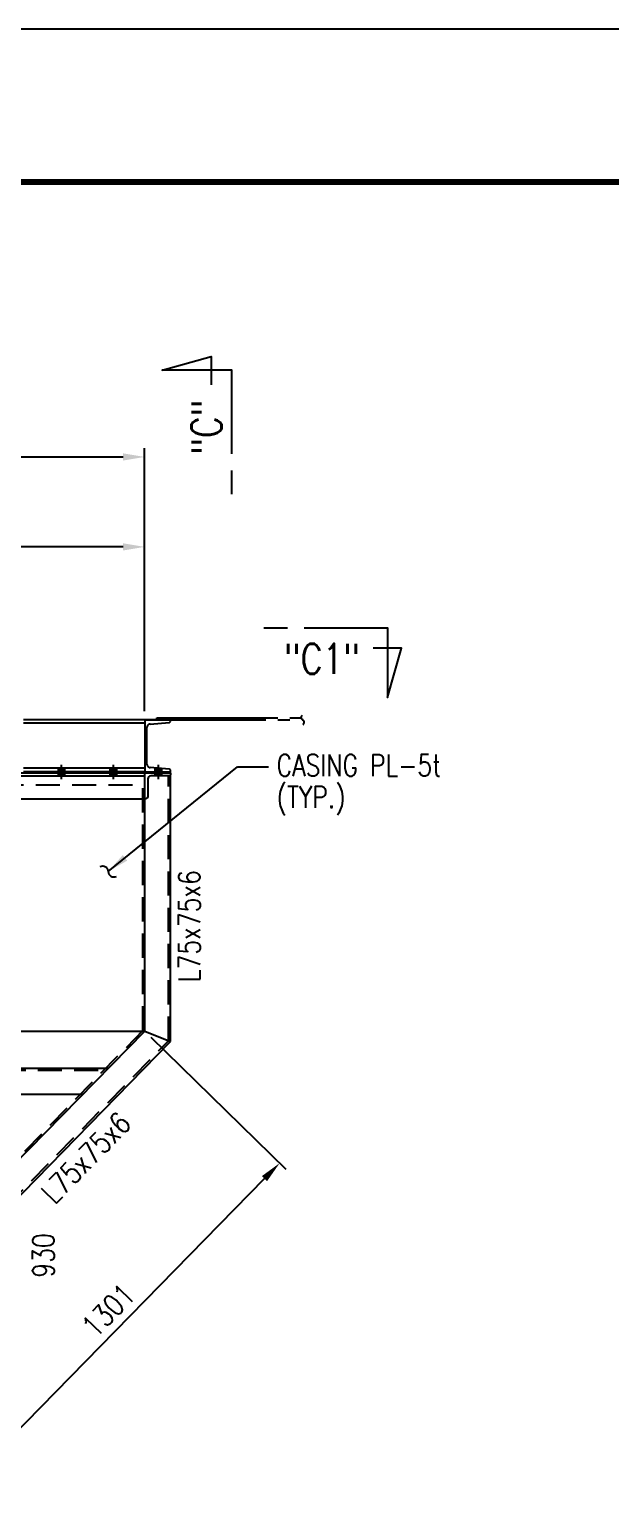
# Model space of a CAD drawing. Header units: millimetres. Extents: x 0 to 134087, y -49114 to 20834.
# Drawn here: x 52365 to 54046, y -38235 to -34008 of the extents above; entities that cross this region are included whole.
import ezdxf
from ezdxf.enums import TextEntityAlignment as Align

# ---------------------------------------------------------------- set-up
doc = ezdxf.new("R2010")
doc.units = ezdxf.units.MM
doc.header["$LTSCALE"] = 35
for name, pattern in [('JNK-CENTER', [34, 30, -1.5, 1, -1.5]), ('JNK-HIDDEN', [3, 2, -1]), ('JNK-PHANTOM', [15, 10, -1, 1, -1, 1, -1])]:
    doc.linetypes.add(name, pattern=pattern)
for name, color, linetype in [('CEN-R', 1, 'JNK-CENTER'), ('CON-C', 4, 'Continuous'), ('CON-G', 3, 'Continuous'), ('CON-W', 7, 'Continuous'), ('CON-Y', 2, 'Continuous'), ('Dim-W', 7, 'Continuous'), ('HID-Y', 2, 'JNK-HIDDEN'), ('PHA-M', 6, 'JNK-PHANTOM'), ('STL-OBJT', 7, 'Continuous'), ('TXTT-C', 4, 'Continuous')]:
    doc.layers.add(name, color=color, linetype=linetype)
doc.styles.add('SIMPLEX', font='simplex.shx', dxfattribs={"width": 0.8})
doc.dimstyles.new('DIM25', dxfattribs={"dimscale": 25, "dimtxt": 2.5, "dimasz": 2.5, "dimexe": 1, "dimexo": 1, "dimgap": 1, "dimtad": 1, "dimdec": 1, "dimdsep": 46, "dimtxsty": 'SIMPLEX', "dimcen": 0, "dimclrt": 2, "dimazin": 2, "dimtfac": 1, "dimtdec": 1, "dimtix": 1, "dimtmove": 2, "dimatfit": 0, "dimfxl": 0.18, "dimtolj": 1, "dimtzin": 0, "dimarcsym": 0})

# ---------------------------------------------------------------- blocks, each defined once
blk = doc.blocks.new('TITLE')
at = {"color": 7}
blk.add_line((841, 594.85), (0, 594.85), dxfattribs=at)
at = {"color": 7, "const_width": 0.707}
blk.add_lwpolyline([(823.32, 577.17), (27.94, 577.17)], dxfattribs=at)
blk = doc.blocks.new('SECMARK2')
at = {"layer": 'TXTT-C'}
blk.add_line((0, 0), (-2.72, 0), dxfattribs=at)
blk.add_lwpolyline([(-4.67, 0), (-14.32, 0), (-14.32, 8.05), (-15.93, 2.38), (-12.63, 2.38)], dxfattribs=at)
at = {"layer": 'TXTT-C', "style": 'SIMPLEX', "width": 1.17}
blk.add_attdef('TAG', text='', height=3.5, dxfattribs=at).set_placement((-7.82, 1.36), align=Align.CENTER)
blk = doc.blocks.new('*D2602')
at = {"layer": 'DEFPOINTS', "color": 0, "transparency": 16777216}
for p in [(52698.9, -35245), (49968.9, -36005.2), (52698.9, -36005.2)]:
    blk.add_point(p, dxfattribs=at)
at = {"layer": 'Dim-W', "color": 0, "lineweight": -2, "transparency": 16777216}
for p, q in [((49968.9, -35980.2), (49968.9, -35220)), ((50031.4, -35245), (52636.4, -35245)), ((52698.9, -35980.2), (52698.9, -35220))]:
    blk.add_line(p, q, dxfattribs=at)
at = {"layer": 'Dim-W', "color": 0, "transparency": 16777216}
for points in [[(50031.4, -35234.6), (50031.4, -35255.4), (49968.9, -35245)], [(52636.4, -35234.6), (52636.4, -35255.4), (52698.9, -35245)]]:
    blk.add_solid(points, dxfattribs=at)
at = {"layer": 'Dim-W', "color": 2, "transparency": 16777216, "insert": (51333.9, -35188.7), "char_height": 62.5, "attachment_point": 5, "style": 'SIMPLEX', "bg_fill": 3, "box_fill_scale": 1.1, "bg_fill_color": 256, "bg_fill_true_color": 13158600, "bg_fill_transparency": 0}
blk.add_mtext('\\A1;2730', dxfattribs=at)
blk = doc.blocks.new('*D2603')
at = {"layer": 'DEFPOINTS', "color": 0, "transparency": 16777216}
for p in [(52698.9, -36905.2), (53089.2, -37287.1), (51788.9, -37835.2)]:
    blk.add_point(p, dxfattribs=at)
at = {"layer": 'Dim-W', "color": 0, "lineweight": -2, "transparency": 16777216}
for p, q in [((52716.8, -36922.7), (53107.1, -37304.6)), ((52222.9, -38172.4), (53045.5, -37331.8)), ((51806.8, -37852.7), (52197.1, -38234.6))]:
    blk.add_line(p, q, dxfattribs=at)
at = {"layer": 'Dim-W', "color": 0, "transparency": 16777216}
for points in [[(53038, -37324.5), (53052.9, -37339.1), (53089.2, -37287.1)], [(52215.4, -38165.1), (52230.3, -38179.7), (52179.2, -38217.1)]]:
    blk.add_solid(points, dxfattribs=at)
at = {"layer": 'Dim-W', "color": 2, "transparency": 16777216, "insert": (52594, -37712.8), "char_height": 62.5, "attachment_point": 5, "rotation": 45.6228, "style": 'SIMPLEX', "bg_fill": 3, "box_fill_scale": 1.1, "bg_fill_color": 256, "bg_fill_true_color": 13158600, "bg_fill_transparency": 0}
blk.add_mtext('\\A1;1301', dxfattribs=at)
blk = doc.blocks.new('*D2610')
at = {"layer": 'DEFPOINTS', "color": 0, "transparency": 16777216}
for p in [(51798.9, -35505.1), (52698.9, -36005.2), (51798.9, -36167.2)]:
    blk.add_point(p, dxfattribs=at)
at = {"layer": 'Dim-W', "color": 0, "lineweight": -2, "transparency": 16777216}
for p, q in [((51798.9, -36142.2), (51798.9, -35480.1)), ((52698.9, -35980.2), (52698.9, -35480.1)), ((52636.4, -35505.1), (51861.4, -35505.1))]:
    blk.add_line(p, q, dxfattribs=at)
at = {"layer": 'Dim-W', "color": 0, "transparency": 16777216}
for points in [[(51861.4, -35494.7), (51861.4, -35515.5), (51798.9, -35505.1)], [(52636.4, -35494.7), (52636.4, -35515.5), (52698.9, -35505.1)]]:
    blk.add_solid(points, dxfattribs=at)
at = {"layer": 'Dim-W', "color": 2, "transparency": 16777216, "insert": (52248.9, -35448.8), "char_height": 62.5, "attachment_point": 5, "style": 'SIMPLEX', "bg_fill": 3, "box_fill_scale": 1.1, "bg_fill_color": 256, "bg_fill_true_color": 13158600, "bg_fill_transparency": 0}
blk.add_mtext('\\A1;900', dxfattribs=at)

msp = doc.modelspace()

# ---------------------------------------------------------------- hatches: boundary and pattern name
at = {"layer": 'Dim-W'}
h = msp.add_hatch(color=256, dxfattribs=at)
h.paths.add_polyline_path([(52458.9443, -36155.2481), (52458.9443, -36145.2481), (52468.4443, -36145.2481), (52468.4443, -36155.2481)])
h.paths.add_polyline_path([(52458.9443, -36155.2481), (52449.4443, -36155.2481), (52449.4443, -36145.2481), (52458.9443, -36145.2481)])
h.paths.add_polyline_path([(52458.9443, -36158.2481), (52468.4443, -36158.2481), (52468.4443, -36167.2481), (52458.9443, -36167.2481)])
h.paths.add_polyline_path([(52449.4443, -36167.2481), (52449.4443, -36158.2481), (52458.9443, -36158.2481), (52458.9443, -36167.2481)])
h = msp.add_hatch(color=256, dxfattribs=at)
h.paths.add_polyline_path([(52608.9443, -36155.2481), (52608.9443, -36145.2481), (52618.4443, -36145.2481), (52618.4443, -36155.2481)])
h.paths.add_polyline_path([(52608.9443, -36155.2481), (52599.4443, -36155.2481), (52599.4443, -36145.2481), (52608.9443, -36145.2481)])
h.paths.add_polyline_path([(52608.9443, -36158.2481), (52618.4443, -36158.2481), (52618.4443, -36167.2481), (52608.9443, -36167.2481)])
h.paths.add_polyline_path([(52599.4443, -36167.2481), (52599.4443, -36158.2481), (52608.9443, -36158.2481), (52608.9443, -36167.2481)])
h = msp.add_hatch(color=256, dxfattribs=at)
h.paths.add_polyline_path([(52738.9443, -36155.2481), (52748.4443, -36155.2481), (52748.4443, -36146.0136), (52738.9443, -36145.1825)])
h.paths.add_polyline_path([(52729.4443, -36155.2481), (52738.9443, -36155.2481), (52738.9443, -36145.1825), (52729.4443, -36144.3514)])
h.paths.add_polyline_path([(52738.9443, -36167.2481), (52748.4443, -36167.2481), (52748.4443, -36158.2481), (52738.9443, -36158.2481)])
h.paths.add_polyline_path([(52738.9443, -36158.2481), (52729.4443, -36158.2481), (52729.4443, -36167.2481), (52738.9443, -36167.2481)])

# ---------------------------------------------------------------- linework, layer by layer
at = {"layer": 'CEN-R'}
for p, q in [((52458.9443, -36177.2481), (52458.9443, -36135.2481)), ((52608.9443, -36177.2481), (52608.9443, -36135.2481)), ((52738.9443, -36177.2481), (52738.9443, -36135.1825))]:
    msp.add_line(p, q, dxfattribs=at)
at = {"layer": 'CON-G'}
for p, q in [((49968.9443, -36158.2481), (52698.9443, -36158.2481)), ((49968.9443, -36167.2481), (52698.9443, -36167.2481)), ((52698.9443, -36905.2481), (52698.9443, -36158.2481)), ((52767.9443, -36167.2481), (52773.9443, -36167.2481)), ((52773.9443, -36935.8377), (52773.9443, -36167.2481)), ((51798.9443, -36233.2481), (52698.9443, -36233.2481)), ((51788.9443, -37835.2481), (52698.9443, -36905.2481)), ((51798.9443, -36905.2481), (52698.9443, -36905.2481)), ((51863.9443, -37865.8377), (52773.9443, -36935.8377)), ((52698.9443, -36905.2481), (52773.9443, -36935.8377))]:
    msp.add_line(p, q, dxfattribs=at)
msp.add_lwpolyline([(52698.9443, -36158.2481), (52773.9443, -36158.2481), (52773.9443, -36161.2481, -0.414213562), (52767.9443, -36167.2481), (52716.4443, -36167.2481, 0.414213562), (52707.9443, -36175.7481), (52707.9443, -36227.2481, -0.414213562), (52701.9443, -36233.2481), (52698.9443, -36233.2481)], format="xyb", close=True, dxfattribs=at)
at = {"layer": 'CON-W'}
msp.add_lwpolyline([(53156.1709, -36018.9729, 0.583454175), (53155.9295, -36005.2481, -0.583454175), (53155.6881, -35991.5233)], format="xyb", dxfattribs=at)
at = {"layer": 'HID-Y'}
for p, q in [((52449.4443, -36155.2481), (52449.4443, -36145.2481)), ((52449.4443, -36167.2481), (52449.4443, -36158.2481)), ((52468.4443, -36155.2481), (52468.4443, -36145.2481)), ((52468.4443, -36167.2481), (52468.4443, -36158.2481)), ((52599.4443, -36155.2481), (52599.4443, -36145.2481)), ((52599.4443, -36167.2481), (52599.4443, -36158.2481)), ((52618.4443, -36155.2481), (52618.4443, -36145.2481)), ((52618.4443, -36167.2481), (52618.4443, -36158.2481)), ((52729.4443, -36155.2481), (52729.4443, -36144.3514)), ((52729.4443, -36167.2481), (52729.4443, -36158.2481)), ((52748.4443, -36155.2481), (52748.4443, -36146.0136)), ((52748.4443, -36167.2481), (52748.4443, -36158.2481)), ((52767.9443, -36933.3905), (52767.9443, -36167.2481)), ((49968.9443, -36193.2481), (52698.9443, -36193.2481)), ((52693.9443, -36903.2088), (52693.9443, -36193.2481)), ((51857.9443, -37863.3905), (52767.9443, -36933.3905))]:
    msp.add_line(p, q, dxfattribs=at)
msp.add_lwpolyline([(52693.9443, -36903.2088), (51783.9443, -37833.2088), (51783.9443, -37834.9279), (51783.9443, -37950.2481)], dxfattribs=at)
at = {"layer": 'PHA-M'}
for p, q in [((52698.9443, -36005.2481), (49968.9443, -36005.2481)), ((52698.9443, -36005.2481), (53155.8474, -36005.2481)), ((52733.9443, -35999.2481), (53151.8588, -35999.2481)), ((52733.9443, -36005.2481), (52733.9443, -35999.2481)), ((52698.9443, -36015.2481), (49968.9443, -36015.2481)), ((52698.9443, -36145.2481), (49968.9443, -36145.2481)), ((52698.9443, -36155.2481), (49968.9443, -36155.2481))]:
    msp.add_line(p, q, dxfattribs=at)
msp.add_lwpolyline([(52698.9443, -36005.2481), (52698.9443, -36155.2481), (52773.9443, -36155.2481), (52773.9443, -36152.8263, 0.388878732), (52769.38, -36147.8453), (52714.5727, -36143.0503, -0.388878732), (52705.4443, -36133.0883), (52705.4443, -36027.4079, -0.388878732), (52714.5727, -36017.446), (52769.38, -36012.651, 0.388878732), (52773.9443, -36007.67), (52773.9443, -36005.2481)], format="xyb", close=True, dxfattribs=at)
at = {"layer": 'STL-OBJT'}
msp.add_lwpolyline([(52569.8213, -36429.2309, -0.535183758), (52593.5057, -36443.6477, 0.535183758), (52617.1902, -36458.0645)], format="xyb", dxfattribs=at)

# ---------------------------------------------------------------- block references
at = {"linetype": 'ByBlock', "xscale": 24.99999999749996, "yscale": 24.99999999749996, "zscale": 24.99999999749996}
msp.add_blockref('TITLE', (46774.7711, -48879.4503), dxfattribs=at)
at = {"layer": 'CON-W'}
ref = msp.add_blockref('SECMARK2', (53043.4419, -35738.8786), dxfattribs=dict(at, xscale=25, yscale=25, zscale=25, rotation=180))
ref.add_attrib('TAG', '"C1"', (53102.0436, -35872.5453), dxfattribs={"layer": 'CON-C', "height": 87.5, "style": 'SIMPLEX', "width": 0.8})
at = {"layer": 'Dim-W'}
ref = msp.add_blockref('SECMARK2', (52950.9409, -35352.3687), dxfattribs=dict(at, xscale=-25, yscale=25, zscale=25, rotation=90))
ref.add_attrib('TAG', '"C"', (52921.4409, -35238.35), dxfattribs={"layer": 'CON-C', "height": 87.5, "rotation": 90, "style": 'SIMPLEX', "width": 0.8})

# ---------------------------------------------------------------- texts
at = {"layer": 'CON-Y', "style": 'SIMPLEX', "width": 0.8}
for s, p in [('CASING PL-5t', (53080.2601, -36167.9112)), ('(TYP.)', (53080.2601, -36259.847))]:
    msp.add_text(s, height=62.5, dxfattribs=at).set_placement(p)
for s, rotation, p in [('L75x75x6', 90, (52859.5391, -36763.38)), ('L75x75x6', 45.6227557, (52437.9756, -37409.1181)), ('930', 90, (52437.5666, -37618.3392))]:
    msp.add_text(s, height=62.5, rotation=rotation, dxfattribs=at).set_placement(p)

# ---------------------------------------------------------------- leaders
at = {"layer": 'STL-OBJT'}
msp.add_leader([(52593.5057, -36443.6477), (52967.629, -36140.7939), (53057.051, -36140.7939)], dimstyle='DIM25', dxfattribs=at)

# ---------------------------------------------------------------- next in the draw order: dimensions: what is measured, and where the dimension line sits
at = {"layer": 'Dim-W'}
dim = msp.add_linear_dim(base=(52698.9443, -35244.9938), p1=(49968.9443, -36005.2481), p2=(52698.9443, -36005.2481), dimstyle='DIM25', override={"dimdec": 0, "dimtdec": 0, "dimtix": 0, "dimtmove": 0, "dimatfit": 2, "dimtfill": 1}, dxfattribs=at)
dim.commit()
dim.dimension.update_dxf_attribs({"geometry": '*D2602', "text_midpoint": (51333.9443, -35188.7438)})
dim = msp.add_aligned_dim(p1=(51788.9443, -37835.2481), p2=(52698.9443, -36905.2481), distance=-545.9771, dimstyle='DIM25', override={"dimdec": 0, "dimtdec": 0, "dimtix": 0, "dimatfit": 2, "dimtfill": 1}, dxfattribs=at)
dim.commit()
dim.dimension.update_dxf_attribs({"geometry": '*D2603', "text_midpoint": (52593.977, -37712.7532)})

# ---------------------------------------------------------------- next in the draw order: linework, layer by layer
at = {"layer": 'CON-G'}
for p, q in [((50074.0249, -37012.6383), (52593.8636, -37012.6383)), ((50147.412, -37087.6383), (52520.4765, -37087.6383))]:
    msp.add_line(p, q, dxfattribs=at)
at = {"layer": 'HID-Y'}
msp.add_line((50079.8959, -37018.6383), (52587.9926, -37018.6383), dxfattribs=at)

# ---------------------------------------------------------------- next in the draw order: dimensions: what is measured, and where the dimension line sits
at = {"layer": 'Dim-W'}
dim = msp.add_linear_dim(base=(51798.9443, -35505.0968), p1=(52698.9443, -36005.2481), p2=(51798.9443, -36167.2481), angle=180, dimstyle='DIM25', override={"dimdec": 0, "dimtdec": 0, "dimtix": 0, "dimatfit": 2, "dimtfill": 1}, dxfattribs=at)
dim.commit()
dim.dimension.update_dxf_attribs({"geometry": '*D2610', "text_midpoint": (52248.9443, -35448.8468)})

doc.saveas('drawing.dxf')
